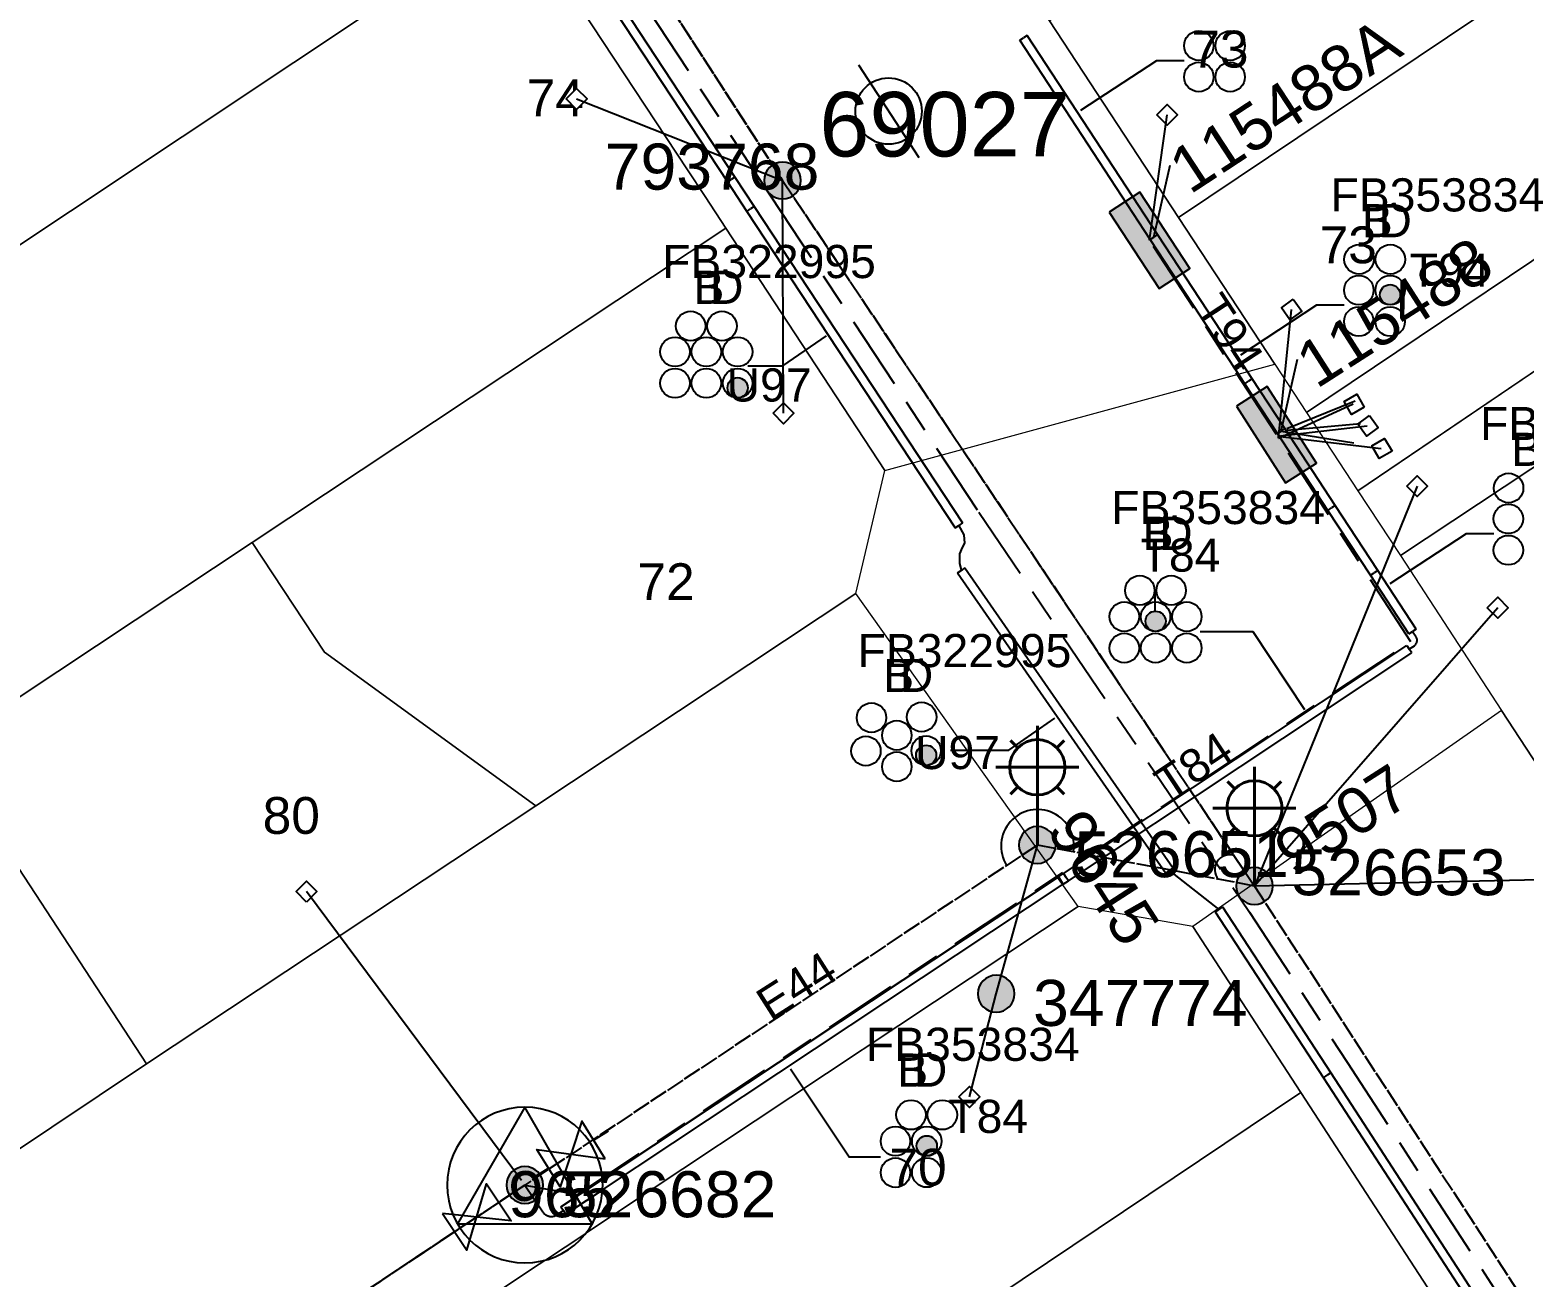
# Model space of a CAD drawing. Header units: metres. Extents: x 302064 to 305578, y 6265466 to 6271990.
# Drawn here: x 302495.3 to 302576.5, y 6271105.3 to 6271173 of the extents above; entities that cross this region are included whole.
import ezdxf
from ezdxf.enums import TextEntityAlignment as Align

# ---------------------------------------------------------------- set-up
doc = ezdxf.new("R2010")
doc.units = ezdxf.units.M
doc.linetypes.add('Cable Exist OH', pattern=[1, 1, 0])
doc.linetypes.add('Cable Exist UG', pattern=[8.2, 4, -1.2, 1.8, -1.2])
doc.layers.get('0').update_dxf_attribs({"color": 6})
for name, color, linetype in [('_User Miscellaneous12', 7, 'Continuous'), ('_User_LV_Exist', 7, 'Continuous'), ('Duct_SP_EXT', 7, 'Continuous'), ('Equip_LV_EXT', 7, 'Continuous'), ('Equip_SP_HV_EXT', 7, 'Continuous'), ('Equip_SP_SL_EXT', 7, 'Continuous'), ('Mains_HV_EXT', 1, 'Continuous'), ('Mains_LV_EXT', 5, 'Continuous'), ('Mains_SL_EXT', 3, 'Continuous'), ('Services_SP_EXT', 7, 'Continuous'), ('Sub_SP_TR_HV_LV_EXT', 7, 'Continuous'), ('SupportsOH_SP_TR_HV_LV_SL_EXT', 7, 'Continuous'), ('SupportsUG_SP_LV_EXT', 7, 'Continuous'), ('Trench_SP_EXT', 7, 'Continuous')]:
    doc.layers.add(name, color=color, linetype=linetype)
doc.layers.add('Cadastre Land Parcels_SP_EXT', color=7, linetype='Continuous', lineweight=5)
doc.layers.add('Cadastre Roads_SP_EXT', color=9, linetype='Continuous', lineweight=5)
doc.styles.add('HVSW_LABEL', font='arial.ttf')
doc.styles.add('iecARIAL', font='arial.ttf', dxfattribs={"height": 2})
doc.styles.add('POLE_LABEL', font='arial.ttf')
doc.styles.get("Standard").update_dxf_attribs({"font": 'arial.ttf'})

# ---------------------------------------------------------------- blocks, each defined once
blk = doc.blocks.new('SUB_POLE_EXT')
blk.add_wipeout([(0, 4.224), (0.418, 4.203), (0.828, 4.142), (1.208, 4.048), (1.621, 3.901), (1.992, 3.725), (2.348, 3.511), (2.683, 3.262), (2.988, 2.986), (3.281, 2.661), (3.515, 2.342), (3.761, 1.922), (3.902, 1.616), (4.04, 1.232), (4.177, 0.629), (4.224, 0), (4.179, -0.612), (4.065, -1.149), (3.901, -1.619), (3.579, -2.243), (3.223, -2.73), (2.967, -3.007), (2.685, -3.261), (2.362, -3.502), (2.005, -3.718), (1.637, -3.894), (1.253, -4.034), (0.822, -4.143), (0.417, -4.203), (0.001, -4.224), (-0.414, -4.204), (-0.802, -4.147), (-1.206, -4.048), (-1.623, -3.9), (-1.986, -3.728), (-2.35, -3.51), (-2.682, -3.264), (-2.958, -3.015), (-3.233, -2.718), (-3.511, -2.349), (-3.715, -2.01), (-3.907, -1.604), (-4.046, -1.212), (-4.155, -0.759), (-4.222, -0.145), (-4.206, 0.387), (-4.142, 0.829), (-4.03, 1.265), (-3.896, 1.632), (-3.707, 2.025), (-3.499, 2.366), (-3.277, 2.665), (-2.985, 2.989), (-2.676, 3.269), (-2.329, 3.524), (-1.983, 3.729), (-1.631, 3.896), (-1.201, 4.05), (-0.777, 4.152), (-0.395, 4.205)])
blk.add_line((2.159, 0.484), (2.159, 0.484, 0))
blk.add_lwpolyline([(-4.224, 0, 1), (4.224, 0, 1)], format="xyb", close=True)
blk.add_lwpolyline([(2.139, 0.52), (0, 4.224), (-3.658, -2.112), (3.658, -2.112)], close=True)
for tag, height, flags, p in [('ASSET_NUM', 2.5, 8, (2, 2)), ('STREET_CODE', 0.2, 9, (1.5, 0)), ('OPERATING_VOLTAGE', 0.2, 9, (1.5, -0.6)), ('OPERATED_BY', 0.2, 9, (1.5, -0.8)), ('CONSTRUCTED_VOLTAGE', 0.2, 9, (1.5, -0.2)), ('NO_PHASES', 0.2, 9, (1.5, -0.4)), ('ORIENTATION', 0.2, 9, (1.5, -1.2)), ('OWNED_BY', 0.2, 9, (1.5, -1.4)), ('SECONDARY_VOLTAGE', 0.2, 9, (1.5, -1.6)), ('MAINTAINED_BY', 0.2, 9, (1.5, -1)), ('STATE', 0.2, 9, (1.5, -1.8)), ('SUBSTATION_TYPE', 0.2, 9, (1.5, -2)), ('USAGE', 0.2, 9, (1.5, -2.2)), ('LEGEND', 0.2, 9, (1.5, -2.4)), ('STREETNAME', 0.2, 9, (1.5, -2.8)), ('SUBURB', 0.2, 9, (1.5, -3)), ('LOCATION', 0.2, 9, (1.5, -2.6)), ('NOTES', 0.2, 9, (1.5, -3.2)), ('Z', 0.2, 1, (1.5, -3.4))]:
    blk.add_attdef(tag, text='', height=height, dxfattribs=dict(flags=flags)).set_placement(p, align=Align.MIDDLE_LEFT)
blk = doc.blocks.new('PILLAR_EXT')
blk.add_hatch(color=256).paths.add_polyline_path([(-2.475, 0.99), (-2.475, -0.99), (2.475, -0.99), (2.475, 0.99)])
blk.add_lwpolyline([(-2.475, -0.99), (2.475, -0.99), (2.475, 0.99), (-2.475, 0.99)], close=True)
at = {"style": 'iecARIAL', "flags": 8}
blk.add_attdef('ASSET_NUM', (1.5, 3.5), '', height=2.5, dxfattribs=at)
for tag, p, flags in [('OWNED_BY', (0, -0.2), 9), ('STATE', (0, -0.4), 9), ('SUPPORT_TYPE', (0, -0.6), 9), ('USAGE', (0, -0.8), 9), ('LEGEND', (0, -1), 9), ('STREETNAME', (0, -1.8), 9), ('LOCATION', (0, -1.2), 9), ('NOTES', (0, -1.4), 9), ('PARENT', (0, -1.6), 9), ('SUBURB', (0, -2), 1)]:
    blk.add_attdef(tag, p, '', height=0.2, dxfattribs=dict(flags=flags))
blk = doc.blocks.new('DUCT_EXT')
blk.add_circle((0, 0.8), 0.8)
at = {"flags": 1}
blk.add_attdef('Z', (0, 0), '', height=0.2, dxfattribs=at)
at = {"flags": 9}
for tag, p in [('DUCT_CODE', (0, 0)), ('XSECT_TYPE', (0, -0.2)), ('STATE', (0, -0.6)), ('FB_REFERENCE', (0, -0.4)), ('NOTES', (0, -0.8))]:
    blk.add_attdef(tag, text='', height=0.2, dxfattribs=at).set_placement(p, align=Align.MIDDLE_LEFT)
blk = doc.blocks.new('LV_OH_LINKS_DISTFUSE_EXT')
for p, q in [((0, 0), (0.96, 0)), ((3.84, 0), (4.8, 0))]:
    blk.add_line(p, q)
blk.add_lwpolyline([(3.84, -1.2), (3.84, 1.2), (0.96, -1.2), (0.96, 1.2)], close=True)
at = {"flags": 9}
for tag, p in [('ACTUAL_STATUS', (0, 0)), ('OPERATING_VOLTAGE', (0, -0.6)), ('ORIENTATION', (0, -0.8)), ('CONSTRUCTED_VOLTAGE', (0, -0.2)), ('NO_PHASES', (0, -0.4)), ('OWNED_BY', (0, -1)), ('STATE', (0, -1.2)), ('SWITCH_TYPE', (0, -1.4)), ('USAGE', (0, -1.6)), ('NOTES', (0, -1.8))]:
    blk.add_attdef(tag, text='', height=0.2, dxfattribs=at).set_placement(p, align=Align.MIDDLE_LEFT)
at = {"flags": 1}
blk.add_attdef('Z', (0, 0), '', height=0.2, dxfattribs=at)
blk = doc.blocks.new('SL_LANTERN_EXT')
at = {"lineweight": 40}
for p, q in [((0, 1.968), (0, 6.468)), ((-1.459, 5.676), (-1.061, 5.278)), ((1.458, 5.676), (1.06, 5.278)), ((-2.25, 4.218), (2.25, 4.218)), ((-1.459, 2.759), (-1.061, 3.157)), ((0, 0), (0, 2.721)), ((1.458, 2.759), (1.06, 3.157))]:
    blk.add_line(p, q, dxfattribs=at)
blk.add_circle((0, 4.218), 1.5, dxfattribs=at)
at = {"style": 'iecARIAL', "flags": 8}
blk.add_attdef('ASSET_NUM', (1.5, 1.5), '', height=2.5, dxfattribs=at)
for tag, p, height, flags in [('CONSTRUCTED_VOLTAGE', (0.981, -0.653), 0.2, 9), ('CONTROL_TYPE', (0.981, -0.853), 0.2, 9), ('LNUMBER', (2.181, -3.253), 2.5, 8), ('OPERATING_VOLTAGE', (0.981, -1.653), 0.2, 9), ('LANTERN_PURPOSE', (0.981, -1.053), 0.2, 9), ('LANTERN_TYPE', (0.981, -1.253), 0.2, 9), ('NO_PHASES', (0.981, -1.453), 0.2, 9), ('ORIENTATION', (0.981, -1.853), 0.2, 9), ('OWNED_BY', (0.981, -2.053), 0.2, 9), ('STATE', (0.981, -2.253), 0.2, 9), ('USAGE', (0.981, -2.453), 0.2, 9), ('CEXIST', (0.981, -2.653), 0.2, 9), ('CNEW', (0.981, -2.853), 0.2, 9), ('CNUMBER', (0.981, -3.053), 0.2, 9), ('CREMOVE', (0.981, -3.253), 0.2, 9), ('CREPLACE', (0.981, -3.453), 0.2, 9), ('LKINGHEIGHT', (0.981, -3.653), 0.2, 9), ('LBRACKET', (0.981, -3.853), 0.2, 9), ('LBRACKETVOCAB', (0.981, -4.053), 0.2, 9), ('LCATEGORY', (0.981, -4.253), 0.2, 9), ('LCHARGE1', (0.981, -4.453), 0.2, 9), ('LCHARGE1PERCENT', (0.981, -4.653), 0.2, 9), ('LCHARGE2', (0.981, -4.853), 0.2, 9), ('LCHARGE2PERCENT', (0.981, -5.053), 0.2, 9), ('LCHARGE3', (0.981, -5.253), 0.2, 9), ('LCHARGE3PERCENT', (0.981, -5.453), 0.2, 9), ('LEXIST', (0.981, -5.653), 0.2, 9), ('LLAMP', (0.981, -5.853), 0.2, 9), ('LLAMPVOCAB', (0.981, -6.053), 0.2, 9), ('LMAST', (0.981, -6.253), 0.2, 9), ('LMASTVOCAB', (0.981, -6.453), 0.2, 9), ('LNEW', (0.981, -6.653), 0.2, 9), ('LANTNUMBER', (0.981, -6.853), 0.2, 9), ('LOUTREACH', (0.981, -7.253), 0.2, 9), ('LOUTREACHVOCAB', (0.981, -7.453), 0.2, 9), ('LRATECODE', (0.981, -7.653), 0.2, 9), ('LREMOVE', (0.981, -7.853), 0.2, 9), ('LREPLACE', (0.981, -8.053), 0.2, 9), ('LTYPE', (0.981, -8.253), 0.2, 9), ('LTYPEVOCAB', (0.981, -8.453), 0.2, 9), ('LEGEND', (0.981, -8.653), 0.2, 9), ('LOCATION', (0.981, -8.853), 0.2, 9), ('NOTES', (0.981, -9.053), 0.2, 9), ('STREETNAME', (0.981, -9.253), 0.2, 9), ('SUBURB', (0.981, -9.453), 0.2, 1)]:
    blk.add_attdef(tag, p, '', height=height, dxfattribs=dict(flags=flags))
blk = doc.blocks.new('CCP_EXT')
at = {"flags": 9}
for tag, p in [('USAGE', (0, -1.2)), ('LEGEND', (0, -1.4)), ('LIFE_SUPPORT', (0, -1.6)), ('STATE', (0, -1.8)), ('NOTES', (0, -2))]:
    blk.add_attdef(tag, text='', height=0.2, dxfattribs=at).set_placement(p, align=Align.MIDDLE_LEFT)
blk.add_wipeout([(0, 0.566), (0.566, 0), (0, -0.566), (-0.566, 0)])
blk.add_lwpolyline([(-0.566, 0), (0, 0.566), (0.566, 0), (0, -0.566), (-0.566, 0)])
at = {"flags": 1}
blk.add_attdef('Z', (0, 0), '', height=0.2, dxfattribs=at)
at = {"flags": 9}
for tag, p in [('CCP_TYPE', (0, 0)), ('OPERATING_VOLTAGE', (0, -0.6)), ('ORIENTATION', (0, -0.8)), ('CONSTRUCTED_VOLTAGE', (0, -0.2)), ('NO_PHASES', (0, -0.4)), ('OWNED_BY', (0, -1))]:
    blk.add_attdef(tag, text='', height=0.2, dxfattribs=at).set_placement(p, align=Align.MIDDLE_LEFT)
blk = doc.blocks.new('POLE_EXT')
blk.add_hatch(color=256).paths.add_polyline_path([(-1, 0, 1), (1, 0, 1)])
blk.add_lwpolyline([(-1, 0, 1), (1, 0, 1)], format="xyb", close=True)
for tag, height, flags, p in [('pNumber', 2.5, 8, (-17.84, 2.067)), ('OWNED_BY', 0.2, 9, (1.355, -0.4)), ('SPECIAL_USE', 0.2, 9, (1.355, -0.8)), ('PARENT', 0.2, 9, (1.355, -0.6)), ('cLV', 0.2, 9, (1.355, -1.4)), ('STATE', 0.2, 9, (1.355, -1)), ('hDepth', 0.2, 9, (1.355, -1.6)), ('USAGE', 0.2, 9, (1.355, -1.2)), ('cHV', 0.2, 9, (1.355, -2)), ('hDia', 0.2, 9, (1.355, -1.8)), ('LBRACKET', 0.2, 9, (1.355, -2.2)), ('LExisting', 0.2, 9, (1.355, -2.4)), ('LANTNUMBER', 0.2, 9, (1.355, -2.6)), ('LOther', 0.2, 9, (1.355, -2.8)), ('LRemove', 0.2, 9, (1.355, -3)), ('LEGEND', 0.2, 9, (1.355, -3.2)), ('cLinedev', 0.2, 9, (1.355, -3.4)), ('pExisting', 0.2, 9, (1.355, -3.8)), ('LOCATION', 0.2, 9, (1.355, -3.6)), ('PFNUMBER', 0.2, 9, (1.355, -4)), ('pFooting', 0.2, 9, (1.355, -4.4)), ('pNew', 0.2, 9, (1.355, -4.6)), ('NEWPFNUMBER', 0.2, 9, (1.355, -4.2)), ('pRelocate', 0.2, 9, (1.355, -5)), ('pRemove', 0.2, 9, (1.355, -5.2)), ('pReplace', 0.2, 9, (1.355, -5.4)), ('pStay', 0.2, 9, (1.355, -5.6)), ('cspan', 0.2, 9, (1.355, -6)), ('STREETNAME', 0.2, 9, (1.355, -6.2)), ('SUBURB', 0.2, 9, (1.355, -6.4)), ('pType', 0.2, 9, (1.355, -5.8)), ('OPERATED_BY', 0.2, 9, (1.355, -7.014)), ('NOTES', 0.2, 9, (1.355, -6.6)), ('MAINTAINED_BY', 0.2, 9, (1.355, -6.814))]:
    blk.add_attdef(tag, text='', height=height, dxfattribs=dict(flags=flags)).set_placement(p, align=Align.MIDDLE_LEFT)
at = {"style": 'POLE_LABEL'}
for tag, height, flags, p in [('ASSET_NUM', 2.5, 8, (2, 2)), ('STRUCTURE_PLANT_NUMBER', 0.2, 9, (1.355, 0.028)), ('STREET_CODE', 0.2, 9, (1.355, -0.2))]:
    blk.add_attdef(tag, text='', height=height, dxfattribs=dict(at, flags=flags)).set_placement(p, align=Align.MIDDLE_LEFT)
at = {"flags": 1}
blk.add_attdef('Z', (1.355, -7.328), '', height=0.2, dxfattribs=at)
blk = doc.blocks.new('HV_ABS_CLOSED_EXT')
blk.add_line((-3, 6.875), (3, 6.875))
blk.add_circle((0, 6.875), 1.8)
at = {"style": 'HVSW_LABEL'}
for tag, height, flags, p in [('ASSET_NUM', 3.5, 8, (2, 2)), ('STREET_CODE', 0.2, 9, (0, -0.2))]:
    blk.add_attdef(tag, text='', height=height, dxfattribs=dict(at, flags=flags)).set_placement(p, align=Align.MIDDLE_LEFT)
at = {"flags": 1}
blk.add_attdef('Z', (0, 0), '', height=0.2, dxfattribs=at)
at = {"flags": 9}
for tag, p in [('ACTUAL_STATUS', (0, -0.4)), ('CONSTRUCTED_VOLTAGE', (0, -0.6)), ('NO_PHASES', (0, -0.8)), ('OPERATING_VOLTAGE', (0, -1)), ('ORIENTATION', (0, -1.2)), ('OWNED_BY', (0, -1.4)), ('STATE', (0, -1.6)), ('SWITCH_TYPE', (0, -1.8)), ('USAGE', (0, -2)), ('LEGEND', (0, -2.2)), ('LOCATION', (0, -2.4)), ('STREETNAME', (0, -2.6)), ('SUBURB', (0, -2.8)), ('NOTES', (0, -3))]:
    blk.add_attdef(tag, text='', height=0.2, dxfattribs=at).set_placement(p, align=Align.MIDDLE_LEFT)
blk = doc.blocks.new('CABLE_LARGE_EXT')
h = blk.add_hatch(color=256)
edge = h.paths.add_edge_path()
edge.add_arc((0, 0.55), 0.55, 0, 360)
blk.add_circle((0, 0.55), 0.55)
at = {"flags": 1}
blk.add_attdef('Z', (0, 0), '', height=0.2, dxfattribs=at)
at = {"flags": 9}
for tag, p in [('COND_CODE', (0, 0)), ('XSECT_SIZE', (0, -0.6)), ('STATE', (0, -0.4)), ('FB_REFERENCE', (0, -0.2)), ('NOTES', (0, -0.8))]:
    blk.add_attdef(tag, text='', height=0.2, dxfattribs=at).set_placement(p, align=Align.MIDDLE_LEFT)

msp = doc.modelspace()

# ---------------------------------------------------------------- linework, layer by layer
at = {"layer": '_User Miscellaneous12'}
for p, q in [((302549.08, 6271172.409), (302549.28, 6271172.541)), ((302549.481, 6271172.673), (302549.28, 6271172.541)), ((302533.21, 6271164.721), (302533.41, 6271164.853)), ((302533.21, 6271164.721), (302534.26, 6271163.126)), ((302533.611, 6271164.985), (302533.41, 6271164.853)), ((302533.611, 6271164.985), (302534.66, 6271163.39)), ((302534.26, 6271163.126), (302534.46, 6271163.258)), ((302534.66, 6271163.39), (302534.46, 6271163.258)), ((302556.164, 6271161.603), (302556.364, 6271161.734)), ((302556.164, 6271161.603), (302556.364, 6271161.734)), ((302560.79, 6271154.546), (302556.164, 6271161.603)), ((302556.565, 6271161.866), (302556.364, 6271161.734)), ((302556.565, 6271161.866), (302556.364, 6271161.734)), ((302561.191, 6271154.809), (302556.565, 6271161.866)), ((302560.79, 6271154.546), (302560.991, 6271154.677)), ((302560.79, 6271154.546), (302560.991, 6271154.677)), ((302561.296, 6271153.774), (302560.79, 6271154.546)), ((302560.79, 6271154.546), (302560.79, 6271154.546)), ((302561.191, 6271154.809), (302560.991, 6271154.677)), ((302561.191, 6271154.809), (302560.991, 6271154.677)), ((302561.697, 6271154.037), (302561.191, 6271154.809)), ((302561.191, 6271154.809), (302561.191, 6271154.809)), ((302561.697, 6271154.037), (302561.496, 6271153.906)), ((302563.467, 6271151.337), (302561.697, 6271154.037)), ((302561.296, 6271153.774), (302561.496, 6271153.906)), ((302563.066, 6271151.074), (302561.296, 6271153.774)), ((302563.066, 6271151.074), (302563.267, 6271151.206)), ((302563.066, 6271151.074), (302563.267, 6271151.206)), ((302565.804, 6271146.897), (302563.066, 6271151.074)), ((302563.467, 6271151.337), (302563.267, 6271151.206)), ((302563.467, 6271151.337), (302563.267, 6271151.206)), ((302566.206, 6271147.161), (302563.467, 6271151.337)), ((302565.804, 6271146.897), (302566.005, 6271147.029)), ((302568.121, 6271143.377), (302565.804, 6271146.897)), ((302566.206, 6271147.161), (302566.005, 6271147.029)), ((302568.522, 6271143.64), (302566.206, 6271147.161)), ((302545.569, 6271145.952), (302545.77, 6271146.084)), ((302545.97, 6271146.216), (302545.77, 6271146.084)), ((302545.694, 6271143.505), (302545.892, 6271143.642)), ((302545.694, 6271143.505), (302557.016, 6271127.208)), ((302546.089, 6271143.779), (302545.892, 6271143.642)), ((302546.089, 6271143.779), (302557.41, 6271127.482)), ((302568.121, 6271143.377), (302568.322, 6271143.508)), ((302568.522, 6271143.64), (302568.322, 6271143.508)), ((302570.605, 6271140.457), (302568.522, 6271143.64)), ((302570.203, 6271140.194), (302568.121, 6271143.377)), ((302570.203, 6271140.194), (302570.404, 6271140.325)), ((302570.605, 6271140.457), (302570.404, 6271140.325)), ((302551.457, 6271127.199), (302570.091, 6271139.558)), ((302570.091, 6271139.558), (302570.223, 6271139.358)), ((302551.722, 6271126.799), (302570.356, 6271139.158)), ((302570.356, 6271139.158), (302570.223, 6271139.358)), ((302557.016, 6271127.208), (302557.213, 6271127.345)), ((302557.41, 6271127.482), (302557.213, 6271127.345)), ((302551.173, 6271127.011), (302551.457, 6271127.199)), ((302551.173, 6271127.011), (302551.305, 6271126.811)), ((302551.438, 6271126.611), (302551.305, 6271126.811)), ((302551.438, 6271126.611), (302551.722, 6271126.799)), ((302551.457, 6271127.199), (302551.589, 6271126.999)), ((302551.457, 6271127.199), (302551.589, 6271126.999)), ((302551.722, 6271126.799), (302551.589, 6271126.999)), ((302551.722, 6271126.799), (302551.589, 6271126.999)), ((302559.691, 6271125.114), (302559.892, 6271125.245)), ((302559.691, 6271125.114), (302565.568, 6271116.109)), ((302560.093, 6271125.376), (302559.892, 6271125.245)), ((302560.093, 6271125.376), (302565.97, 6271116.371)), ((302565.568, 6271116.109), (302565.769, 6271116.24)), ((302565.568, 6271116.109), (302577.428, 6271097.853)), ((302565.97, 6271116.371), (302565.769, 6271116.24)), ((302565.97, 6271116.371), (302577.83, 6271098.115))]:
    msp.add_line(p, q, dxfattribs=at)
at = {"layer": '_User_LV_Exist', "linetype": 'Continuous'}
for points in [[(302551.999, 6271128.366, 1.4448), (302548.367, 6271127.632)], [(302560.706, 6271128.173, 0.740836), (302559.852, 6271126.882)]]:
    msp.add_lwpolyline(points, format="xyb", dxfattribs=at)
at = {"layer": '_User_LV_Exist', "linetype": 'Cable Exist OH'}
for points in [[(302561.818, 6271126.51), (302550.034, 6271128.737)], [(302561.818, 6271126.51), (302581.016, 6271097.007)]]:
    msp.add_lwpolyline(points, dxfattribs=at)
at = {"layer": 'Cadastre Land Parcels_SP_EXT', "linetype": 'Continuous'}
for points in [[(302653.829, 6271200.111), (302634.494, 6271229.261), (302617.363, 6271217.876), (302600.996, 6271206.97), (302597.288, 6271204.501), (302614.215, 6271179.641), (302567.426, 6271147.962), (302569.743, 6271144.441), (302612.095, 6271172.481), (302653.829, 6271200.111)], [(302521.847, 6271179.321), (302514.361, 6271190.693), (302471.894, 6271162.284), (302474.276, 6271158.648), (302479.291, 6271150.997), (302521.847, 6271179.321)], [(302577.18, 6271175.876), (302570.137, 6271186.418), (302550.702, 6271173.474), (302557.702, 6271162.795), (302577.18, 6271175.876)], [(302507.401, 6271145.152), (302533.131, 6271162.214), (302532.004, 6271163.933), (302531.049, 6271165.377), (302521.847, 6271179.321), (302479.291, 6271150.997), (302488.114, 6271137.575), (302489.303, 6271135.758), (302490.493, 6271133.94), (302507.401, 6271145.152)], [(302605.97, 6271174.058), (302603.249, 6271178.133), (302593.476, 6271171.57), (302594.249, 6271170.412), (302584.985, 6271164.191), (302584.212, 6271165.349), (302564.643, 6271152.208), (302567.426, 6271147.962), (302605.97, 6271174.058)], [(302584.212, 6271165.349), (302577.18, 6271175.876), (302557.702, 6271162.795), (302562.918, 6271154.838), (302564.643, 6271152.208), (302584.212, 6271165.349)], [(302619.979, 6271159.624), (302612.095, 6271172.481), (302569.743, 6271144.441), (302575.24, 6271136.039), (302577.915, 6271131.953), (302619.979, 6271159.624)], [(302540.184, 6271142.389), (302541.755, 6271149.065), (302533.131, 6271162.214), (302507.401, 6271145.152), (302511.343, 6271139.211), (302522.812, 6271130.87), (302540.184, 6271142.389)], [(302479.291, 6271150.997), (302474.276, 6271158.648), (302458.896, 6271148.408), (302486.183, 6271106.52), (302501.677, 6271116.855), (302489.303, 6271135.758), (302488.114, 6271137.575), (302479.291, 6271150.997)], [(302522.812, 6271130.87), (302511.343, 6271139.211), (302507.401, 6271145.152), (302490.493, 6271133.94), (302501.677, 6271116.855), (302522.812, 6271130.87)]]:
    msp.add_lwpolyline(points, close=True, dxfattribs=at)
at = {"layer": 'Cadastre Roads_SP_EXT', "linetype": 'Continuous'}
msp.add_lwpolyline([(302577.915, 6271131.953), (302575.24, 6271136.039), (302565.808, 6271129.446), (302558.468, 6271124.316), (302564.344, 6271115.312), (302576.204, 6271097.057), (302586, 6271082.021), (302595.674, 6271067.118), (302599.176, 6271061.714), (302609.258, 6271067.872), (302616.971, 6271072.583), (302594.818, 6271106.28), (302586.466, 6271118.919), (302577.915, 6271131.953)], close=True, dxfattribs=at)
at = {"layer": 'Duct_SP_EXT'}
for p, q in [((302549.08, 6271172.409), (302549.28, 6271172.541)), ((302549.481, 6271172.673), (302549.28, 6271172.541)), ((302533.21, 6271164.721), (302533.41, 6271164.853)), ((302533.21, 6271164.721), (302534.26, 6271163.126)), ((302533.611, 6271164.985), (302533.41, 6271164.853)), ((302533.611, 6271164.985), (302534.66, 6271163.39)), ((302534.26, 6271163.126), (302534.46, 6271163.258)), ((302534.66, 6271163.39), (302534.46, 6271163.258)), ((302556.164, 6271161.603), (302556.364, 6271161.734)), ((302556.164, 6271161.603), (302556.364, 6271161.734)), ((302560.79, 6271154.546), (302556.164, 6271161.603)), ((302556.565, 6271161.866), (302556.364, 6271161.734)), ((302556.565, 6271161.866), (302556.364, 6271161.734)), ((302561.191, 6271154.809), (302556.565, 6271161.866)), ((302560.79, 6271154.546), (302560.991, 6271154.677)), ((302560.79, 6271154.546), (302560.991, 6271154.677)), ((302561.296, 6271153.774), (302560.79, 6271154.546)), ((302560.79, 6271154.546), (302560.79, 6271154.546)), ((302561.191, 6271154.809), (302560.991, 6271154.677)), ((302561.191, 6271154.809), (302560.991, 6271154.677)), ((302561.697, 6271154.037), (302561.191, 6271154.809)), ((302561.191, 6271154.809), (302561.191, 6271154.809)), ((302561.697, 6271154.037), (302561.496, 6271153.906)), ((302563.467, 6271151.337), (302561.697, 6271154.037)), ((302561.296, 6271153.774), (302561.496, 6271153.906)), ((302563.066, 6271151.074), (302561.296, 6271153.774)), ((302563.066, 6271151.074), (302563.267, 6271151.206)), ((302563.066, 6271151.074), (302563.267, 6271151.206)), ((302565.804, 6271146.897), (302563.066, 6271151.074)), ((302563.467, 6271151.337), (302563.267, 6271151.206)), ((302563.467, 6271151.337), (302563.267, 6271151.206)), ((302566.206, 6271147.161), (302563.467, 6271151.337)), ((302565.804, 6271146.897), (302566.005, 6271147.029)), ((302568.121, 6271143.377), (302565.804, 6271146.897)), ((302566.206, 6271147.161), (302566.005, 6271147.029)), ((302568.522, 6271143.64), (302566.206, 6271147.161)), ((302545.569, 6271145.952), (302545.77, 6271146.084)), ((302545.97, 6271146.216), (302545.77, 6271146.084)), ((302545.694, 6271143.505), (302545.892, 6271143.642)), ((302545.694, 6271143.505), (302557.016, 6271127.208)), ((302546.089, 6271143.779), (302545.892, 6271143.642)), ((302546.089, 6271143.779), (302557.41, 6271127.482)), ((302568.121, 6271143.377), (302568.322, 6271143.508)), ((302568.522, 6271143.64), (302568.322, 6271143.508)), ((302570.605, 6271140.457), (302568.522, 6271143.64)), ((302570.203, 6271140.194), (302568.121, 6271143.377)), ((302570.203, 6271140.194), (302570.404, 6271140.325)), ((302570.605, 6271140.457), (302570.404, 6271140.325)), ((302551.457, 6271127.199), (302570.091, 6271139.558)), ((302570.091, 6271139.558), (302570.223, 6271139.358)), ((302551.722, 6271126.799), (302570.356, 6271139.158)), ((302570.356, 6271139.158), (302570.223, 6271139.358)), ((302557.016, 6271127.208), (302557.213, 6271127.345)), ((302557.41, 6271127.482), (302557.213, 6271127.345)), ((302551.173, 6271127.011), (302551.457, 6271127.199)), ((302551.173, 6271127.011), (302551.305, 6271126.811)), ((302551.438, 6271126.611), (302551.305, 6271126.811)), ((302551.438, 6271126.611), (302551.722, 6271126.799)), ((302551.457, 6271127.199), (302551.589, 6271126.999)), ((302551.457, 6271127.199), (302551.589, 6271126.999)), ((302551.722, 6271126.799), (302551.589, 6271126.999)), ((302551.722, 6271126.799), (302551.589, 6271126.999)), ((302559.691, 6271125.114), (302559.892, 6271125.245)), ((302559.691, 6271125.114), (302565.568, 6271116.109)), ((302560.093, 6271125.376), (302559.892, 6271125.245)), ((302560.093, 6271125.376), (302565.97, 6271116.371)), ((302565.568, 6271116.109), (302565.769, 6271116.24)), ((302565.568, 6271116.109), (302577.428, 6271097.853)), ((302565.97, 6271116.371), (302565.769, 6271116.24)), ((302565.97, 6271116.371), (302577.83, 6271098.115))]:
    msp.add_line(p, q, dxfattribs=at)
for points in [[(302558.011, 6271171.303), (302556.506, 6271171.303), (302552.374, 6271168.595)], [(302566.694, 6271158.037), (302565.189, 6271158.037), (302561.057, 6271155.328)], [(302534.308, 6271154.75), (302536.217, 6271154.75), (302538.591, 6271156.379)], [(302574.812, 6271145.627), (302573.307, 6271145.627), (302569.175, 6271142.919)], [(302556.418, 6271142.46), (302556.418, 6271141.378)], [(302558.87, 6271140.321), (302561.737, 6271140.321), (302564.54, 6271136.095)], [(302545.319, 6271133.878), (302548.491, 6271133.878), (302550.983, 6271135.619)], [(302541.51, 6271111.795), (302539.813, 6271111.795), (302536.639, 6271116.58)]]:
    msp.add_lwpolyline(points, dxfattribs=at)
at = {"layer": 'Mains_HV_EXT', "linetype": 'Cable Exist OH'}
msp.add_lwpolyline([(302561.818, 6271126.51), (302581.016, 6271097.007), (302605.883, 6271059.427), (302646.413, 6270998.211)], dxfattribs=at)
at = {"layer": 'Mains_LV_EXT', "linetype": 'Continuous'}
for points in [[(302551.999, 6271128.366, 1.4448), (302548.367, 6271127.632)], [(302560.706, 6271128.173, 0.740836), (302559.852, 6271126.882)]]:
    msp.add_lwpolyline(points, format="xyb", dxfattribs=at)
at = {"layer": 'Mains_LV_EXT', "linetype": 'Cable Exist OH'}
for points in [[(302561.818, 6271126.51), (302550.034, 6271128.737)], [(302561.818, 6271126.51), (302581.016, 6271097.007)]]:
    msp.add_lwpolyline(points, dxfattribs=at)
at = {"layer": 'Mains_SL_EXT', "linetype": 'Cable Exist OH'}
for points in [[(302561.818, 6271126.51), (302550.034, 6271128.737)], [(302561.818, 6271126.51), (302581.016, 6271097.007), (302605.905, 6271059.408)]]:
    msp.add_lwpolyline(points, dxfattribs=at)
at = {"layer": 'Services_SP_EXT'}
msp.add_lwpolyline([(302584.614, 6271127.013), (302561.818, 6271126.51)], dxfattribs=at)
at = {"layer": 'Trench_SP_EXT', "linetype": 'Cable Exist UG'}
for points in [[(302556.364, 6271161.734), (302557.347, 6271166.073)], [(302563.267, 6271151.206), (302564.249, 6271155.544)], [(302545.761, 6271146.098), (302546.034, 6271145.569), (302546.072, 6271145.113), (302545.958, 6271144.885), (302545.806, 6271144.542), (302545.806, 6271144.276), (302545.806, 6271144.01), (302545.922, 6271143.593)], [(302557.188, 6271127.359), (302559.892, 6271125.245)]]:
    msp.add_lwpolyline(points, dxfattribs=at)
msp.add_lwpolyline([(302570.404, 6271140.325), (302570.59, 6271140.041), (302570.59, 6271140.041, -0.412369), (302570.485, 6271139.532), (302570.485, 6271139.532), (302570.223, 6271139.358)], format="xyb", dxfattribs=at)

# ---------------------------------------------------------------- block references
at = {"layer": 'Duct_SP_EXT'}
for name, p in [('DUCT_EXT', (302558.802, 6271171.318)), ('DUCT_EXT', (302560.502, 6271171.318)), ('DUCT_EXT', (302558.802, 6271169.618)), ('DUCT_EXT', (302560.502, 6271169.618)), ('DUCT_EXT', (302567.498, 6271159.721)), ('DUCT_EXT', (302569.198, 6271159.721)), ('DUCT_EXT', (302567.485, 6271158.052)), ('DUCT_EXT', (302569.185, 6271158.052)), ('CABLE_LARGE_EXT', (302569.185, 6271158.052)), ('DUCT_EXT', (302531.214, 6271156.104)), ('DUCT_EXT', (302532.914, 6271156.104)), ('DUCT_EXT', (302567.485, 6271156.352)), ('DUCT_EXT', (302569.185, 6271156.352)), ('DUCT_EXT', (302530.364, 6271154.704)), ('DUCT_EXT', (302532.064, 6271154.704)), ('DUCT_EXT', (302533.764, 6271154.704)), ('DUCT_EXT', (302530.364, 6271153.004)), ('DUCT_EXT', (302532.064, 6271153.004)), ('DUCT_EXT', (302533.764, 6271153.004)), ('CABLE_LARGE_EXT', (302533.764, 6271153.004)), ('DUCT_EXT', (302575.616, 6271147.311)), ('DUCT_EXT', (302575.602, 6271145.642)), ('DUCT_EXT', (302575.602, 6271143.942)), ('DUCT_EXT', (302555.599, 6271141.757)), ('DUCT_EXT', (302557.299, 6271141.757)), ('DUCT_EXT', (302554.753, 6271140.332)), ('DUCT_EXT', (302556.452, 6271140.329)), ('DUCT_EXT', (302558.152, 6271140.329)), ('CABLE_LARGE_EXT', (302556.453, 6271140.329)), ('DUCT_EXT', (302554.753, 6271138.626)), ('DUCT_EXT', (302556.452, 6271138.629)), ('DUCT_EXT', (302558.152, 6271138.629)), ('DUCT_EXT', (302541.031, 6271134.845)), ('DUCT_EXT', (302543.751, 6271134.883)), ('DUCT_EXT', (302542.404, 6271133.888)), ('DUCT_EXT', (302540.727, 6271133.038)), ('DUCT_EXT', (302543.998, 6271133.057)), ('DUCT_EXT', (302542.404, 6271132.188)), ('CABLE_LARGE_EXT', (302543.998, 6271133.057)), ('DUCT_EXT', (302543.176, 6271113.289)), ('DUCT_EXT', (302544.876, 6271113.289)), ('DUCT_EXT', (302542.33, 6271111.864)), ('DUCT_EXT', (302544.03, 6271111.86)), ('CABLE_LARGE_EXT', (302544.03, 6271111.86)), ('DUCT_EXT', (302542.331, 6271110.158)), ('DUCT_EXT', (302544.03, 6271110.16))]:
    msp.add_blockref(name, p, dxfattribs=at)
at = {"layer": 'Equip_SP_HV_EXT'}
ref = msp.add_blockref('HV_ABS_CLOSED_EXT', (302536.201, 6271164.805), dxfattribs=dict(at, rotation=303.1584579741192))
ref.add_attrib('ASSET_NUM', '69027', dxfattribs={"layer": '0', "height": 3.5, "style": 'HVSW_LABEL'}).set_placement((302538.201, 6271165.055), align=Align.BOTTOM_LEFT)
at = {"layer": 'Equip_SP_SL_EXT'}
ref = msp.add_blockref('SL_LANTERN_EXT', (302550.034, 6271128.737), dxfattribs=at)
ref.add_attrib('ASSET_NUM', '9645', dxfattribs={"layer": '0', "height": 2.5, "rotation": 302.86484, "style": 'iecARIAL'}).set_placement((302551.534, 6271130.237), align=Align.MIDDLE_LEFT)
ref = msp.add_blockref('SL_LANTERN_EXT', (302561.818, 6271126.51), dxfattribs=at)
ref.add_attrib('ASSET_NUM', '9507', dxfattribs={"layer": '0', "height": 2.5, "rotation": 32.5679, "style": 'iecARIAL'}).set_placement((302563.318, 6271128.01), align=Align.MIDDLE_LEFT)
at = {"layer": 'Sub_SP_TR_HV_LV_EXT'}
ref = msp.add_blockref('SUB_POLE_EXT', (302522.214, 6271110.285), dxfattribs=at)
ref.add_attrib('ASSET_NUM', '965', dxfattribs={"layer": '0', "height": 2.5}).set_placement((302524.214, 6271111.035), align=Align.TOP_CENTER)
at = {"layer": 'SupportsOH_SP_TR_HV_LV_SL_EXT'}
ref = msp.add_blockref('POLE_EXT', (302536.201, 6271164.805), dxfattribs=at)
ref.add_attrib('ASSET_NUM', '793768', dxfattribs={"layer": '0', "height": 2.5, "style": 'POLE_LABEL'}).set_placement((302538.201, 6271165.555), align=Align.MIDDLE_RIGHT)
ref = msp.add_blockref('POLE_EXT', (302550.034, 6271128.737), dxfattribs=at)
ref.add_attrib('ASSET_NUM', '526651', dxfattribs={"layer": '0', "height": 2.5, "rotation": 0.03822, "style": 'POLE_LABEL'}).set_placement((302552.034, 6271129.487), align=Align.TOP_LEFT)
ref = msp.add_blockref('POLE_EXT', (302561.818, 6271126.51), dxfattribs=at)
ref.add_attrib('ASSET_NUM', '526653', dxfattribs={"layer": '0', "height": 2.5, "rotation": 359.99771, "style": 'POLE_LABEL'}).set_placement((302563.818, 6271127.26), align=Align.MIDDLE_LEFT)
ref = msp.add_blockref('POLE_EXT', (302547.8, 6271120.667), dxfattribs=at)
ref.add_attrib('ASSET_NUM', '347774', dxfattribs={"layer": '0', "height": 2.5, "style": 'POLE_LABEL'}).set_placement((302549.8, 6271121.417), align=Align.TOP_LEFT)
at = {"layer": 'SupportsUG_SP_LV_EXT'}
ref = msp.add_blockref('PILLAR_EXT', (302556.124, 6271161.554), dxfattribs=dict(at, rotation=303.2461898146246))
ref.add_attrib('ASSET_NUM', '115488A', dxfattribs={"layer": '0', "height": 2.5, "rotation": 33.24619, "style": 'iecARIAL'}).set_placement((302557.624, 6271165.054), align=Align.MIDDLE_LEFT)
ref = msp.add_blockref('PILLAR_EXT', (302563.01, 6271151.012), dxfattribs=dict(at, rotation=302.6605116911579))
ref.add_attrib('ASSET_NUM', '115488', dxfattribs={"layer": '0', "height": 2.5, "rotation": 32.66051, "style": 'iecARIAL'}).set_placement((302564.51, 6271154.512), align=Align.MIDDLE_LEFT)

# ---------------------------------------------------------------- texts
at = {"layer": 'Cadastre Land Parcels_SP_EXT'}
for s, p in [('73', (302558.39, 6271170.933)), ('74', (302522.309, 6271168.284)), ('73', (302565.356, 6271160.309)), ('72', (302528.323, 6271142.027)), ('80', (302507.978, 6271129.341)), ('70', (302542.002, 6271110.25))]:
    msp.add_text(s, height=2, dxfattribs=at).set_placement(p)
at = {"layer": 'Duct_SP_EXT'}
for s, p in [('FB353834', (302565.948, 6271163.121)), ('B', (302567.648, 6271161.721)), ('D', (302568.548, 6271161.721)), ('FB322995', (302529.664, 6271159.504)), ('T94', (302570.252, 6271159.036)), ('B', (302531.364, 6271158.104)), ('D', (302532.264, 6271158.104)), ('FB353834', (302574.066, 6271150.711)), ('B', (302575.766, 6271149.311)), ('FB353834', (302554.046, 6271146.154)), ('B', (302555.746, 6271144.754)), ('D', (302556.646, 6271144.754)), ('T84', (302555.639, 6271143.571)), ('FB322995', (302540.273, 6271138.389)), ('B', (302541.666, 6271137.041)), ('D', (302542.566, 6271137.041)), ('U97', (302543.398, 6271132.857)), ('FB353834', (302540.728, 6271117.023)), ('B', (302542.428, 6271115.623)), ('D', (302543.328, 6271115.623))]:
    msp.add_text(s, height=1.8, dxfattribs=at).set_placement(p)
at = {"layer": 'Mains_LV_EXT'}
for s, rotation, p in [('T94', 303.24619, (302558.53, 6271157.87)), ('T84', 33.55449, (302557.21, 6271131.087)), ('E44', 32.45816, (302535.552, 6271119.132))]:
    msp.add_text(s, height=1.8, rotation=rotation, dxfattribs=at).set_placement(p)

# ---------------------------------------------------------------- next in the draw order: linework, layer by layer
at = {"layer": '_User Miscellaneous12'}
for p in [(302524.168, 6271109.1), (302524.433, 6271108.7)]:
    msp.add_line(p, (302524.301, 6271108.9), dxfattribs=at)
at = {"layer": '_User_LV_Exist', "linetype": 'Cable Exist OH'}
msp.add_lwpolyline([(302484.259, 6271085.045), (302522.214, 6271110.285)], dxfattribs=at)
at = {"layer": 'Cadastre Land Parcels_SP_EXT', "linetype": 'Continuous'}
for points in [[(302558.468, 6271124.316), (302552.245, 6271125.394), (302513.245, 6271099.527), (302521.706, 6271086.702), (302564.344, 6271115.312), (302558.468, 6271124.316)], [(302576.204, 6271097.057), (302564.344, 6271115.312), (302521.706, 6271086.702), (302533.151, 6271069.203), (302576.204, 6271097.057)]]:
    msp.add_lwpolyline(points, close=True, dxfattribs=at)
at = {"layer": 'Duct_SP_EXT'}
for p in [(302524.168, 6271109.1), (302524.433, 6271108.7)]:
    msp.add_line(p, (302524.301, 6271108.9), dxfattribs=at)
at = {"layer": 'Mains_HV_EXT', "linetype": 'Cable Exist OH'}
msp.add_lwpolyline([(302522.214, 6271110.285), (302414.804, 6271038.799)], dxfattribs=at)
at = {"layer": 'Mains_LV_EXT', "linetype": 'Cable Exist OH'}
msp.add_lwpolyline([(302484.259, 6271085.045), (302522.214, 6271110.285)], dxfattribs=at)
at = {"layer": 'Trench_SP_EXT', "linetype": 'Cable Exist UG'}
msp.add_lwpolyline([(302522.214, 6271110.285), (302523.18, 6271108.829), (302523.18, 6271108.829, 0.414239), (302523.956, 6271108.671), (302523.956, 6271108.671), (302524.301, 6271108.9)], format="xyb", dxfattribs=at)

# ---------------------------------------------------------------- next in the draw order: block references
at = {"layer": 'Equip_LV_EXT'}
for p, rotation in [((302522.683, 6271110.694), 31.90427908727138), ((302521.596, 6271109.874), 213.6238198741328)]:
    msp.add_blockref('LV_OH_LINKS_DISTFUSE_EXT', p, dxfattribs=dict(at, rotation=rotation))
at = {"layer": 'Services_SP_EXT'}
for p in [(302525.02, 6271169.226), (302557.082, 6271168.363), (302536.251, 6271152.165), (302570.65, 6271148.212), (302575.026, 6271141.615)]:
    msp.add_blockref('CCP_EXT', p, dxfattribs=at)
for p, rotation in [((302563.838, 6271157.801), 260.6605118880461), ((302567.231, 6271152.652), 164.6605115936831), ((302510.358, 6271126.206), 90.0000000000002)]:
    msp.add_blockref('CCP_EXT', p, dxfattribs=dict(at, rotation=rotation))
at = {"layer": 'SupportsOH_SP_TR_HV_LV_SL_EXT'}
ref = msp.add_blockref('POLE_EXT', (302522.214, 6271110.285), dxfattribs=at)
ref.add_attrib('ASSET_NUM', '526682', dxfattribs={"layer": '0', "height": 2.5, "rotation": 359.99236, "style": 'POLE_LABEL'}).set_placement((302524.214, 6271111.035), align=Align.TOP_LEFT)

# ---------------------------------------------------------------- next in the draw order: block references
at = {"layer": 'Services_SP_EXT'}
for p in [(302525.02, 6271169.226), (302557.082, 6271168.363), (302536.251, 6271152.165), (302570.65, 6271148.212), (302575.026, 6271141.615), (302546.346, 6271115.063)]:
    msp.add_blockref('CCP_EXT', p, dxfattribs=at)
for p, rotation in [((302563.838, 6271157.801), 260.6605118880461), ((302567.231, 6271152.652), 164.6605115936831), ((302510.358, 6271126.206), 90.0000000000002)]:
    msp.add_blockref('CCP_EXT', p, dxfattribs=dict(at, rotation=rotation))

# ---------------------------------------------------------------- next in the draw order: linework, layer by layer
at = {"layer": '_User Miscellaneous12'}
for p, q in [((302523.088, 6271180.123), (302533.21, 6271164.721)), ((302523.489, 6271180.387), (302533.611, 6271164.985)), ((302556.164, 6271161.603), (302549.08, 6271172.409)), ((302556.565, 6271161.866), (302549.481, 6271172.673)), ((302534.26, 6271163.126), (302545.569, 6271145.952)), ((302534.66, 6271163.39), (302545.97, 6271146.216))]:
    msp.add_line(p, q, dxfattribs=at)
at = {"layer": '_User_LV_Exist', "linetype": 'Cable Exist OH'}
for points in [[(302517.533, 6271193.651), (302536.201, 6271164.805)], [(302536.201, 6271164.805), (302561.818, 6271126.51)]]:
    msp.add_lwpolyline(points, dxfattribs=at)
at = {"layer": '_User_LV_Exist', "linetype": 'Cable Exist UG'}
msp.add_lwpolyline([(302563.01, 6271151.012), (302556.124, 6271161.554)], dxfattribs=at)
at = {"layer": 'Cadastre Roads_SP_EXT', "linetype": 'Continuous'}
msp.add_lwpolyline([(302562.918, 6271154.838), (302557.702, 6271162.795), (302550.702, 6271173.473), (302539.567, 6271190.412), (302526.151, 6271210.881), (302516.375, 6271225.778), (302508.126, 6271238.33), (302500.584, 6271233.181), (302490.856, 6271226.539), (302498.707, 6271214.573), (302506.525, 6271202.646), (302514.361, 6271190.693), (302521.847, 6271179.321), (302531.049, 6271165.377), (302532.004, 6271163.933), (302533.131, 6271162.214), (302541.755, 6271149.065), (302562.918, 6271154.838)], close=True, dxfattribs=at)
at = {"layer": 'Duct_SP_EXT'}
for p, q in [((302523.088, 6271180.123), (302533.21, 6271164.721)), ((302523.489, 6271180.387), (302533.611, 6271164.985)), ((302556.164, 6271161.603), (302549.08, 6271172.409)), ((302556.565, 6271161.866), (302549.481, 6271172.673)), ((302534.26, 6271163.126), (302545.569, 6271145.952)), ((302534.66, 6271163.39), (302545.97, 6271146.216))]:
    msp.add_line(p, q, dxfattribs=at)
at = {"layer": 'Mains_HV_EXT', "linetype": 'Cable Exist OH'}
for points in [[(302517.561, 6271193.609), (302536.201, 6271164.805), (302536.242, 6271164.744)], [(302536.242, 6271164.744), (302561.818, 6271126.51)]]:
    msp.add_lwpolyline(points, dxfattribs=at)
at = {"layer": 'Mains_LV_EXT', "linetype": 'Cable Exist OH'}
for points in [[(302517.533, 6271193.651), (302536.201, 6271164.805)], [(302536.201, 6271164.805), (302561.818, 6271126.51)]]:
    msp.add_lwpolyline(points, dxfattribs=at)
at = {"layer": 'Mains_LV_EXT', "linetype": 'Cable Exist UG'}
msp.add_lwpolyline([(302563.01, 6271151.012), (302556.124, 6271161.554)], dxfattribs=at)
at = {"layer": 'Mains_SL_EXT', "linetype": 'Cable Exist OH'}
msp.add_lwpolyline([(302517.533, 6271193.651), (302536.201, 6271164.805), (302561.818, 6271126.51)], dxfattribs=at)
at = {"layer": 'Services_SP_EXT'}
for points in [[(302525.021, 6271169.226), (302536.201, 6271164.805)], [(302556.124, 6271161.554), (302557.082, 6271168.363)], [(302536.251, 6271152.165), (302536.201, 6271164.805)], [(302563.134, 6271150.822), (302563.838, 6271157.801)], [(302570.65, 6271148.212), (302561.818, 6271126.51)], [(302575.026, 6271141.615), (302561.818, 6271126.51)], [(302522.029, 6271110.533), (302510.358, 6271126.206)]]:
    msp.add_lwpolyline(points, dxfattribs=at)

# ---------------------------------------------------------------- next in the draw order: block references
at = {"layer": 'Services_SP_EXT', "rotation": 261.2461898050667}
msp.add_blockref('CCP_EXT', (302567.984, 6271151.484), dxfattribs=at)
at = {"layer": 'Services_SP_EXT'}
msp.add_blockref('CCP_EXT', (302546.346, 6271115.063), dxfattribs=at)

# ---------------------------------------------------------------- next in the draw order: texts
at = {"layer": 'Duct_SP_EXT'}
msp.add_text('U97', height=1.8, dxfattribs=at).set_placement((302533.164, 6271152.804))

# ---------------------------------------------------------------- next in the draw order: linework, layer by layer
at = {"layer": '_User Miscellaneous12'}
for p, q in [((302524.168, 6271109.1), (302551.173, 6271127.011)), ((302524.433, 6271108.7), (302551.438, 6271126.611))]:
    msp.add_line(p, q, dxfattribs=at)
at = {"layer": '_User_LV_Exist', "linetype": 'Cable Exist OH'}
msp.add_lwpolyline([(302550.034, 6271128.737), (302522.214, 6271110.285)], dxfattribs=at)
at = {"layer": 'Cadastre Roads_SP_EXT', "linetype": 'Continuous'}
msp.add_lwpolyline([(302482.931, 6271079.347), (302497.943, 6271089.338), (302513.245, 6271099.527), (302552.245, 6271125.394), (302540.184, 6271142.389), (302522.812, 6271130.87), (302501.677, 6271116.855), (302486.183, 6271106.52)], dxfattribs=at)
at = {"layer": 'Duct_SP_EXT'}
for p, q in [((302524.168, 6271109.1), (302551.173, 6271127.011)), ((302524.433, 6271108.7), (302551.438, 6271126.611))]:
    msp.add_line(p, q, dxfattribs=at)
at = {"layer": 'Mains_HV_EXT', "linetype": 'Cable Exist OH'}
msp.add_lwpolyline([(302561.818, 6271126.51), (302550.034, 6271128.737), (302522.214, 6271110.285)], dxfattribs=at)
at = {"layer": 'Mains_LV_EXT', "linetype": 'Cable Exist OH'}
msp.add_lwpolyline([(302550.034, 6271128.737), (302522.214, 6271110.285)], dxfattribs=at)
at = {"layer": 'Services_SP_EXT'}
msp.add_lwpolyline([(302546.346, 6271115.062), (302547.8, 6271120.667), (302550.034, 6271128.737)], dxfattribs=at)

# ---------------------------------------------------------------- next in the draw order: block references
at = {"layer": 'Services_SP_EXT', "rotation": 261.2461898050667}
msp.add_blockref('CCP_EXT', (302567.984, 6271151.484), dxfattribs=at)

# ---------------------------------------------------------------- next in the draw order: texts
at = {"layer": 'Duct_SP_EXT'}
msp.add_text('T84', height=1.8, dxfattribs=at).set_placement((302545.203, 6271113.108))

# ---------------------------------------------------------------- next in the draw order: linework, layer by layer
at = {"layer": 'Services_SP_EXT'}
msp.add_lwpolyline([(302563.134, 6271150.822), (302567.187, 6271152.674)], dxfattribs=at)
at = {"layer": 'Trench_SP_EXT', "linetype": 'Cable Exist UG'}
for points in [[(302567.288, 6271152.824), (302563.267, 6271151.206)], [(302567.585, 6271151.591), (302563.267, 6271151.206)], [(302563.267, 6271151.206), (302567.546, 6271150.514)]]:
    msp.add_lwpolyline(points, dxfattribs=at)

# ---------------------------------------------------------------- next in the draw order: block references
at = {"layer": 'Services_SP_EXT', "rotation": 165.2461898569266}
msp.add_blockref('CCP_EXT', (302568.743, 6271150.259), dxfattribs=at)

# ---------------------------------------------------------------- next in the draw order: block references
msp.add_blockref('CCP_EXT', (302568.743, 6271150.259), dxfattribs=at)

# ---------------------------------------------------------------- next in the draw order: linework, layer by layer
at = {"layer": '_User_LV_Exist', "linetype": 'Cable Exist UG'}
msp.add_lwpolyline([(302522.214, 6271110.285), (302525.08, 6271109.776), (302570.305, 6271139.772), (302563.178, 6271150.756)], dxfattribs=at)
at = {"layer": 'Mains_HV_EXT', "linetype": 'Cable Exist UG'}
msp.add_lwpolyline([(302520.546, 6271186.919), (302524.374, 6271180.97), (302534.497, 6271165.567), (302535.546, 6271163.972), (302546.855, 6271146.799), (302561.547, 6271125.087), (302561.547, 6271125.087), (302566.858, 6271116.949), (302578.719, 6271098.693), (302588.515, 6271083.657), (302598.191, 6271068.75), (302601.291, 6271063.966), (302623.772, 6271030.512), (302623.772, 6271030.512), (302644.169, 6270999.782), (302663.335, 6270970.821), (302668.163, 6270963.532), (302679.929, 6270971.082), (302686.837, 6270970.746), (302686.837, 6270970.746), (302727.465, 6270997.446), (302748.591, 6271011.28), (302767.824, 6271023.854), (302769.85, 6271024.054)], dxfattribs=at)
at = {"layer": 'Mains_LV_EXT', "linetype": 'Cable Exist UG'}
msp.add_lwpolyline([(302522.214, 6271110.285), (302525.08, 6271109.776), (302570.305, 6271139.772), (302563.178, 6271150.756)], dxfattribs=at)
at = {"layer": 'Services_SP_EXT'}
for points in [[(302563.067, 6271150.924), (302567.94, 6271151.484)], [(302563.067, 6271150.924), (302568.698, 6271150.259)]]:
    msp.add_lwpolyline(points, dxfattribs=at)

doc.saveas('drawing.dxf')
